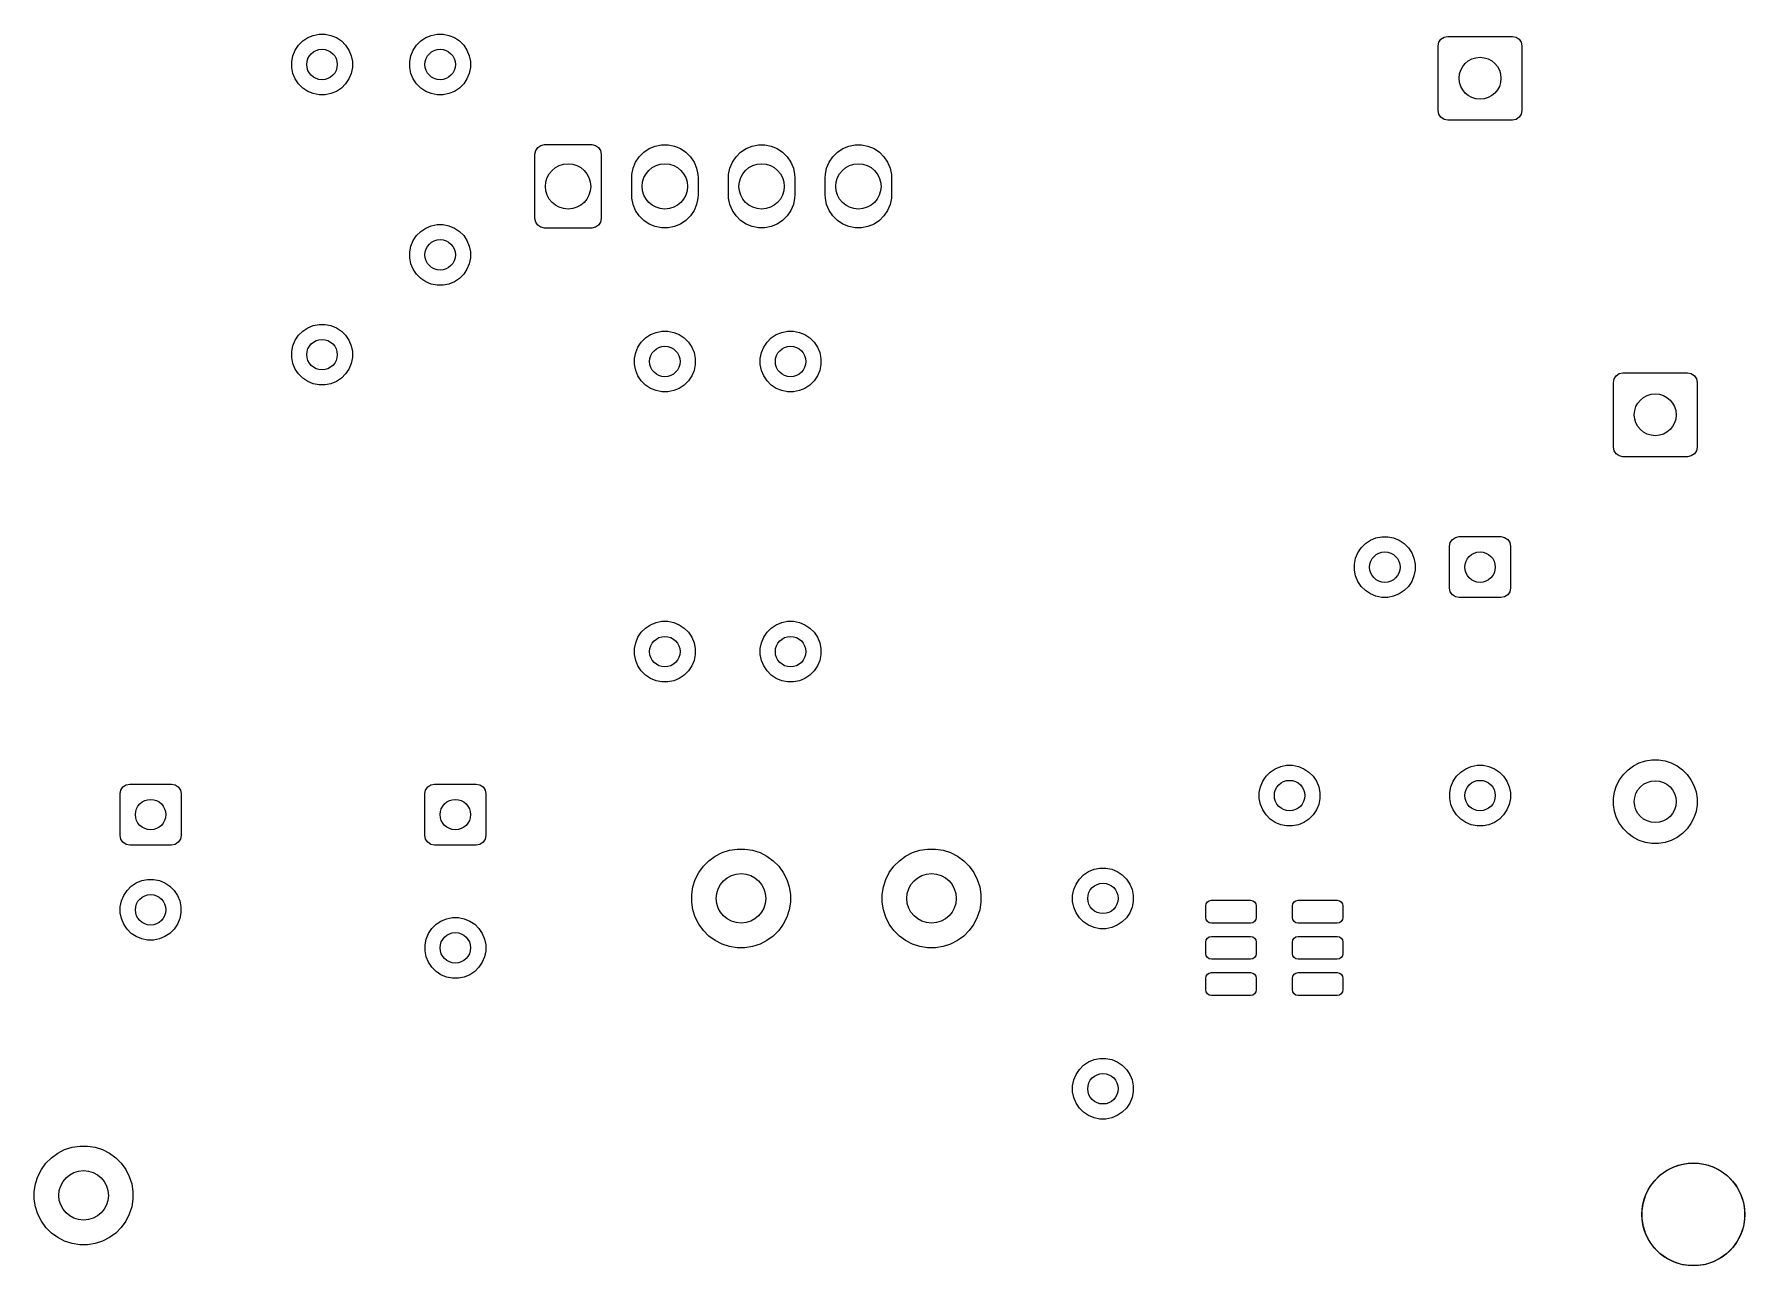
# Model space of a CAD drawing. Header units: millimetres. Extents: x 102 to 188.7, y -170.4 to -101.8.
# Drawn here: x 143.44 to 188.35, y -170.35 to -138 of the extents above; entities that cross this region are included whole.
import ezdxf

# ---------------------------------------------------------------- set-up
doc = ezdxf.new("R2010")
doc.units = ezdxf.units.MM
doc.layers.add('F.Mask', color=253, linetype='CONTINUOUS', true_color=0xa89984)

msp = doc.modelspace()

# ---------------------------------------------------------------- linework, layer by layer
at = {"layer": 'F.Mask', "linetype": 'CONTINUOUS'}
for p, q in [((150.294463, -138.422883), (150.381592, -138.292485)), ((150.381592, -138.292485), (150.492485, -138.181592)), ((150.492485, -138.181592), (150.622883, -138.094463)), ((150.622883, -138.094463), (150.767772, -138.034448)), ((150.767772, -138.034448), (150.921586, -138.003852)), ((150.921586, -138.003852), (151.078414, -138.003852)), ((151.078414, -138.003852), (151.232228, -138.034448)), ((151.232228, -138.034448), (151.377117, -138.094463)), ((151.377117, -138.094463), (151.507515, -138.181592)), ((151.507515, -138.181592), (151.618408, -138.292485)), ((151.618408, -138.292485), (151.705537, -138.422883)), ((153.394463, -138.422883), (153.481592, -138.292485)), ((153.481592, -138.292485), (153.592485, -138.181592)), ((153.592485, -138.181592), (153.722883, -138.094463)), ((153.722883, -138.094463), (153.867772, -138.034448)), ((153.867772, -138.034448), (154.021586, -138.003852)), ((154.021586, -138.003852), (154.178414, -138.003852)), ((154.178414, -138.003852), (154.332228, -138.034448)), ((154.332228, -138.034448), (154.477117, -138.094463)), ((154.477117, -138.094463), (154.607515, -138.181592)), ((154.607515, -138.181592), (154.718408, -138.292485)), ((154.718408, -138.292485), (154.805537, -138.422883)), ((180.3, -138.309999), (180.31903, -138.214329)), ((180.300001, -140.01), (180.3, -138.309999)), ((180.31903, -138.214329), (180.373223, -138.133223)), ((180.373223, -138.133223), (180.454329, -138.07903)), ((180.454329, -138.07903), (180.55, -138.060001)), ((180.55, -138.060001), (182.250001, -138.06)), ((182.250001, -138.06), (182.345671, -138.07903)), ((182.345671, -138.07903), (182.426777, -138.133223)), ((182.426777, -138.133223), (182.48097, -138.214329)), ((182.48097, -138.214329), (182.499999, -138.31)), ((182.499999, -138.31), (182.5, -140.010001)), ((150.203852, -138.721586), (150.234448, -138.567772)), ((150.203852, -138.878414), (150.203852, -138.721586)), ((150.234448, -138.567772), (150.294463, -138.422883)), ((151.705537, -138.422883), (151.765552, -138.567772)), ((151.765552, -138.567772), (151.796148, -138.721586)), ((151.796148, -138.721586), (151.796148, -138.878414)), ((153.303852, -138.721586), (153.334448, -138.567772)), ((153.303852, -138.878414), (153.303852, -138.721586)), ((153.334448, -138.567772), (153.394463, -138.422883)), ((154.805537, -138.422883), (154.865552, -138.567772)), ((154.865552, -138.567772), (154.896148, -138.721586)), ((154.896148, -138.721586), (154.896148, -138.878414)), ((150.234448, -139.032228), (150.203852, -138.878414)), ((150.294463, -139.177117), (150.234448, -139.032228)), ((150.381592, -139.307515), (150.294463, -139.177117)), ((151.705537, -139.177117), (151.618408, -139.307515)), ((151.765552, -139.032228), (151.705537, -139.177117)), ((151.796148, -138.878414), (151.765552, -139.032228)), ((153.334448, -139.032228), (153.303852, -138.878414)), ((153.394463, -139.177117), (153.334448, -139.032228)), ((153.481592, -139.307515), (153.394463, -139.177117)), ((154.805537, -139.177117), (154.718408, -139.307515)), ((154.865552, -139.032228), (154.805537, -139.177117)), ((154.896148, -138.878414), (154.865552, -139.032228)), ((150.492485, -139.418408), (150.381592, -139.307515)), ((150.622883, -139.505537), (150.492485, -139.418408)), ((150.767772, -139.565552), (150.622883, -139.505537)), ((150.921586, -139.596148), (150.767772, -139.565552)), ((151.078414, -139.596148), (150.921586, -139.596148)), ((151.232228, -139.565552), (151.078414, -139.596148)), ((151.377117, -139.505537), (151.232228, -139.565552)), ((151.507515, -139.418408), (151.377117, -139.505537)), ((151.618408, -139.307515), (151.507515, -139.418408)), ((153.592485, -139.418408), (153.481592, -139.307515)), ((153.722883, -139.505537), (153.592485, -139.418408)), ((153.867772, -139.565552), (153.722883, -139.505537)), ((154.021586, -139.596148), (153.867772, -139.565552)), ((154.178414, -139.596148), (154.021586, -139.596148)), ((154.332228, -139.565552), (154.178414, -139.596148)), ((154.477117, -139.505537), (154.332228, -139.565552)), ((154.607515, -139.418408), (154.477117, -139.505537)), ((154.718408, -139.307515), (154.607515, -139.418408)), ((180.31903, -140.105671), (180.300001, -140.01)), ((180.373223, -140.186777), (180.31903, -140.105671)), ((182.48097, -140.105671), (182.426777, -140.186777)), ((182.5, -140.010001), (182.48097, -140.105671)), ((180.454329, -140.24097), (180.373223, -140.186777)), ((180.549999, -140.26), (180.454329, -140.24097)), ((182.25, -140.259999), (180.549999, -140.26)), ((182.345671, -140.24097), (182.25, -140.259999)), ((182.426777, -140.186777), (182.345671, -140.24097)), ((156.60903, -141.059329), (156.663223, -140.978223)), ((156.663223, -140.978223), (156.744329, -140.92403)), ((156.744329, -140.92403), (156.84, -140.905)), ((156.84, -140.905), (158.08, -140.905)), ((158.08, -140.905), (158.175671, -140.92403)), ((158.175671, -140.92403), (158.256777, -140.978223)), ((158.256777, -140.978223), (158.31097, -141.059329)), ((159.589885, -141.007729), (159.747452, -140.942462)), ((159.747452, -140.942462), (159.914725, -140.909189)), ((159.914725, -140.909189), (160.085275, -140.909189)), ((160.085275, -140.909189), (160.252548, -140.942462)), ((160.252548, -140.942462), (160.410115, -141.007729)), ((162.129885, -141.007729), (162.287452, -140.942462)), ((162.287452, -140.942462), (162.454725, -140.909189)), ((162.454725, -140.909189), (162.625275, -140.909189)), ((162.625275, -140.909189), (162.792548, -140.942462)), ((162.792548, -140.942462), (162.950115, -141.007729)), ((164.669885, -141.007729), (164.827452, -140.942462)), ((164.827452, -140.942462), (164.994725, -140.909189)), ((164.994725, -140.909189), (165.165275, -140.909189)), ((165.165275, -140.909189), (165.332548, -140.942462)), ((165.332548, -140.942462), (165.490115, -141.007729)), ((156.59, -141.155), (156.60903, -141.059329)), ((156.59, -142.845), (156.59, -141.155)), ((158.31097, -141.059329), (158.33, -141.155)), ((158.33, -141.155), (158.33, -142.845)), ((159.167462, -141.522452), (159.232729, -141.364885)), ((159.232729, -141.364885), (159.327481, -141.223078)), ((159.327481, -141.223078), (159.448078, -141.102481)), ((159.448078, -141.102481), (159.589885, -141.007729)), ((160.410115, -141.007729), (160.551922, -141.102481)), ((160.551922, -141.102481), (160.672519, -141.223078)), ((160.672519, -141.223078), (160.767271, -141.364885)), ((160.767271, -141.364885), (160.832538, -141.522452)), ((161.707462, -141.522452), (161.772729, -141.364885)), ((161.772729, -141.364885), (161.867481, -141.223078)), ((161.867481, -141.223078), (161.988078, -141.102481)), ((161.988078, -141.102481), (162.129885, -141.007729)), ((162.950115, -141.007729), (163.091922, -141.102481)), ((163.091922, -141.102481), (163.212519, -141.223078)), ((163.212519, -141.223078), (163.307271, -141.364885)), ((163.307271, -141.364885), (163.372538, -141.522452)), ((164.247462, -141.522452), (164.312729, -141.364885)), ((164.312729, -141.364885), (164.407481, -141.223078)), ((164.407481, -141.223078), (164.528078, -141.102481)), ((164.528078, -141.102481), (164.669885, -141.007729)), ((165.490115, -141.007729), (165.631922, -141.102481)), ((165.631922, -141.102481), (165.752519, -141.223078)), ((165.752519, -141.223078), (165.847271, -141.364885)), ((165.847271, -141.364885), (165.912538, -141.522452)), ((159.13, -141.775), (159.134189, -141.689725)), ((159.13, -142.225), (159.13, -141.775)), ((159.134189, -141.689725), (159.167462, -141.522452)), ((160.832538, -141.522452), (160.865811, -141.689725)), ((160.865811, -141.689725), (160.87, -141.775)), ((160.87, -141.775), (160.87, -142.225)), ((161.67, -141.775), (161.674189, -141.689725)), ((161.67, -142.225), (161.67, -141.775)), ((161.674189, -141.689725), (161.707462, -141.522452)), ((163.372538, -141.522452), (163.405811, -141.689725)), ((163.405811, -141.689725), (163.41, -141.775)), ((163.41, -141.775), (163.41, -142.225)), ((164.21, -141.775), (164.214189, -141.689725)), ((164.21, -142.225), (164.21, -141.775)), ((164.214189, -141.689725), (164.247462, -141.522452)), ((165.912538, -141.522452), (165.945811, -141.689725)), ((165.945811, -141.689725), (165.95, -141.775)), ((165.95, -141.775), (165.95, -142.225)), ((159.134189, -142.310275), (159.13, -142.225)), ((159.167462, -142.477548), (159.134189, -142.310275)), ((160.865811, -142.310275), (160.832538, -142.477548)), ((160.87, -142.225), (160.865811, -142.310275)), ((161.674189, -142.310275), (161.67, -142.225)), ((161.707462, -142.477548), (161.674189, -142.310275)), ((163.405811, -142.310275), (163.372538, -142.477548)), ((163.41, -142.225), (163.405811, -142.310275)), ((164.214189, -142.310275), (164.21, -142.225)), ((164.247462, -142.477548), (164.214189, -142.310275)), ((165.945811, -142.310275), (165.912538, -142.477548)), ((165.95, -142.225), (165.945811, -142.310275)), ((159.232729, -142.635115), (159.167462, -142.477548)), ((159.327481, -142.776922), (159.232729, -142.635115)), ((159.448078, -142.897519), (159.327481, -142.776922)), ((160.672519, -142.776922), (160.551922, -142.897519)), ((160.767271, -142.635115), (160.672519, -142.776922)), ((160.832538, -142.477548), (160.767271, -142.635115)), ((161.772729, -142.635115), (161.707462, -142.477548)), ((161.867481, -142.776922), (161.772729, -142.635115)), ((161.988078, -142.897519), (161.867481, -142.776922)), ((163.212519, -142.776922), (163.091922, -142.897519)), ((163.307271, -142.635115), (163.212519, -142.776922)), ((163.372538, -142.477548), (163.307271, -142.635115)), ((164.312729, -142.635115), (164.247462, -142.477548)), ((164.407481, -142.776922), (164.312729, -142.635115)), ((164.528078, -142.897519), (164.407481, -142.776922)), ((165.752519, -142.776922), (165.631922, -142.897519)), ((165.847271, -142.635115), (165.752519, -142.776922)), ((165.912538, -142.477548), (165.847271, -142.635115)), ((153.481592, -143.292485), (153.592485, -143.181592)), ((153.592485, -143.181592), (153.722883, -143.094463)), ((153.722883, -143.094463), (153.867772, -143.034448)), ((153.867772, -143.034448), (154.021586, -143.003852)), ((154.021586, -143.003852), (154.178414, -143.003852)), ((154.178414, -143.003852), (154.332228, -143.034448)), ((154.332228, -143.034448), (154.477117, -143.094463)), ((154.477117, -143.094463), (154.607515, -143.181592)), ((154.607515, -143.181592), (154.718408, -143.292485)), ((156.60903, -142.940671), (156.59, -142.845)), ((156.663223, -143.021777), (156.60903, -142.940671)), ((156.744329, -143.07597), (156.663223, -143.021777)), ((156.84, -143.095), (156.744329, -143.07597)), ((158.08, -143.095), (156.84, -143.095)), ((158.175671, -143.07597), (158.08, -143.095)), ((158.256777, -143.021777), (158.175671, -143.07597)), ((158.31097, -142.940671), (158.256777, -143.021777)), ((158.33, -142.845), (158.31097, -142.940671)), ((159.589885, -142.992271), (159.448078, -142.897519)), ((159.747452, -143.057538), (159.589885, -142.992271)), ((159.914725, -143.090811), (159.747452, -143.057538)), ((160.085275, -143.090811), (159.914725, -143.090811)), ((160.252548, -143.057538), (160.085275, -143.090811)), ((160.410115, -142.992271), (160.252548, -143.057538)), ((160.551922, -142.897519), (160.410115, -142.992271)), ((162.129885, -142.992271), (161.988078, -142.897519)), ((162.287452, -143.057538), (162.129885, -142.992271)), ((162.454725, -143.090811), (162.287452, -143.057538)), ((162.625275, -143.090811), (162.454725, -143.090811)), ((162.792548, -143.057538), (162.625275, -143.090811)), ((162.950115, -142.992271), (162.792548, -143.057538)), ((163.091922, -142.897519), (162.950115, -142.992271)), ((164.669885, -142.992271), (164.528078, -142.897519)), ((164.827452, -143.057538), (164.669885, -142.992271)), ((164.994725, -143.090811), (164.827452, -143.057538)), ((165.165275, -143.090811), (164.994725, -143.090811)), ((165.332548, -143.057538), (165.165275, -143.090811)), ((165.490115, -142.992271), (165.332548, -143.057538)), ((165.631922, -142.897519), (165.490115, -142.992271)), ((153.303852, -143.721586), (153.334448, -143.567772)), ((153.334448, -143.567772), (153.394463, -143.422883)), ((153.394463, -143.422883), (153.481592, -143.292485)), ((154.718408, -143.292485), (154.805537, -143.422883)), ((154.805537, -143.422883), (154.865552, -143.567772)), ((154.865552, -143.567772), (154.896148, -143.721586)), ((153.303852, -143.878414), (153.303852, -143.721586)), ((153.334448, -144.032228), (153.303852, -143.878414)), ((153.394463, -144.177117), (153.334448, -144.032228)), ((154.865552, -144.032228), (154.805537, -144.177117)), ((154.896148, -143.878414), (154.865552, -144.032228)), ((154.896148, -143.721586), (154.896148, -143.878414)), ((153.481592, -144.307515), (153.394463, -144.177117)), ((153.592485, -144.418408), (153.481592, -144.307515)), ((153.722883, -144.505537), (153.592485, -144.418408)), ((153.867772, -144.565552), (153.722883, -144.505537)), ((154.021586, -144.596148), (153.867772, -144.565552)), ((154.178414, -144.596148), (154.021586, -144.596148)), ((154.332228, -144.565552), (154.178414, -144.596148)), ((154.477117, -144.505537), (154.332228, -144.565552)), ((154.607515, -144.418408), (154.477117, -144.505537)), ((154.718408, -144.307515), (154.607515, -144.418408)), ((154.805537, -144.177117), (154.718408, -144.307515)), ((150.294463, -146.042883), (150.381592, -145.912485)), ((150.381592, -145.912485), (150.492485, -145.801592)), ((150.492485, -145.801592), (150.622883, -145.714463)), ((150.622883, -145.714463), (150.767772, -145.654448)), ((150.767772, -145.654448), (150.921586, -145.623852)), ((150.921586, -145.623852), (151.078414, -145.623852)), ((151.078414, -145.623852), (151.232228, -145.654448)), ((151.232228, -145.654448), (151.377117, -145.714463)), ((151.377117, -145.714463), (151.507515, -145.801592)), ((151.507515, -145.801592), (151.618408, -145.912485)), ((151.618408, -145.912485), (151.705537, -146.042883)), ((159.492485, -145.981592), (159.622883, -145.894463)), ((159.622883, -145.894463), (159.767772, -145.834448)), ((159.767772, -145.834448), (159.921586, -145.803852)), ((159.921586, -145.803852), (160.078414, -145.803852)), ((160.078414, -145.803852), (160.232228, -145.834448)), ((160.232228, -145.834448), (160.377117, -145.894463)), ((160.377117, -145.894463), (160.507515, -145.981592)), ((162.792485, -145.981592), (162.922883, -145.894463)), ((162.922883, -145.894463), (163.067772, -145.834448)), ((163.067772, -145.834448), (163.221586, -145.803852)), ((163.221586, -145.803852), (163.378414, -145.803852)), ((163.378414, -145.803852), (163.532228, -145.834448)), ((163.532228, -145.834448), (163.677117, -145.894463)), ((163.677117, -145.894463), (163.807515, -145.981592)), ((150.203852, -146.341586), (150.234448, -146.187772)), ((150.203852, -146.498414), (150.203852, -146.341586)), ((150.234448, -146.187772), (150.294463, -146.042883)), ((151.705537, -146.042883), (151.765552, -146.187772)), ((151.765552, -146.187772), (151.796148, -146.341586)), ((151.796148, -146.341586), (151.796148, -146.498414)), ((159.203852, -146.521586), (159.234448, -146.367772)), ((159.234448, -146.367772), (159.294463, -146.222883)), ((159.294463, -146.222883), (159.381592, -146.092485)), ((159.381592, -146.092485), (159.492485, -145.981592)), ((160.507515, -145.981592), (160.618408, -146.092485)), ((160.618408, -146.092485), (160.705537, -146.222883)), ((160.705537, -146.222883), (160.765552, -146.367772)), ((160.765552, -146.367772), (160.796148, -146.521586)), ((162.503852, -146.521586), (162.534448, -146.367772)), ((162.534448, -146.367772), (162.594463, -146.222883)), ((162.594463, -146.222883), (162.681592, -146.092485)), ((162.681592, -146.092485), (162.792485, -145.981592)), ((163.807515, -145.981592), (163.918408, -146.092485)), ((163.918408, -146.092485), (164.005537, -146.222883)), ((164.005537, -146.222883), (164.065552, -146.367772)), ((164.065552, -146.367772), (164.096148, -146.521586)), ((150.234448, -146.652228), (150.203852, -146.498414)), ((150.294463, -146.797117), (150.234448, -146.652228)), ((150.381592, -146.927515), (150.294463, -146.797117)), ((151.705537, -146.797117), (151.618408, -146.927515)), ((151.765552, -146.652228), (151.705537, -146.797117)), ((151.796148, -146.498414), (151.765552, -146.652228)), ((159.203852, -146.678414), (159.203852, -146.521586)), ((159.234448, -146.832228), (159.203852, -146.678414)), ((159.294463, -146.977117), (159.234448, -146.832228)), ((160.765552, -146.832228), (160.705537, -146.977117)), ((160.796148, -146.678414), (160.765552, -146.832228)), ((160.796148, -146.521586), (160.796148, -146.678414)), ((162.503852, -146.678414), (162.503852, -146.521586)), ((162.534448, -146.832228), (162.503852, -146.678414)), ((162.594463, -146.977117), (162.534448, -146.832228)), ((164.065552, -146.832228), (164.005537, -146.977117)), ((164.096148, -146.678414), (164.065552, -146.832228)), ((164.096148, -146.521586), (164.096148, -146.678414)), ((150.492485, -147.038408), (150.381592, -146.927515)), ((150.622883, -147.125537), (150.492485, -147.038408)), ((150.767772, -147.185552), (150.622883, -147.125537)), ((150.921586, -147.216148), (150.767772, -147.185552)), ((151.078414, -147.216148), (150.921586, -147.216148)), ((151.232228, -147.185552), (151.078414, -147.216148)), ((151.377117, -147.125537), (151.232228, -147.185552)), ((151.507515, -147.038408), (151.377117, -147.125537)), ((151.618408, -146.927515), (151.507515, -147.038408)), ((159.381592, -147.107515), (159.294463, -146.977117)), ((159.492485, -147.218408), (159.381592, -147.107515)), ((159.622883, -147.305537), (159.492485, -147.218408)), ((160.507515, -147.218408), (160.377117, -147.305537)), ((160.618408, -147.107515), (160.507515, -147.218408)), ((160.705537, -146.977117), (160.618408, -147.107515)), ((162.681592, -147.107515), (162.594463, -146.977117)), ((162.792485, -147.218408), (162.681592, -147.107515)), ((162.922883, -147.305537), (162.792485, -147.218408)), ((163.807515, -147.218408), (163.677117, -147.305537)), ((163.918408, -147.107515), (163.807515, -147.218408)), ((164.005537, -146.977117), (163.918408, -147.107515)), ((184.9, -147.149999), (184.91903, -147.054329)), ((184.900001, -148.85), (184.9, -147.149999)), ((184.91903, -147.054329), (184.973223, -146.973223)), ((184.973223, -146.973223), (185.054329, -146.91903)), ((185.054329, -146.91903), (185.15, -146.900001)), ((185.15, -146.900001), (186.850001, -146.9)), ((186.850001, -146.9), (186.945671, -146.91903)), ((186.945671, -146.91903), (187.026777, -146.973223)), ((187.026777, -146.973223), (187.08097, -147.054329)), ((187.08097, -147.054329), (187.099999, -147.15)), ((187.099999, -147.15), (187.1, -148.850001)), ((159.767772, -147.365552), (159.622883, -147.305537)), ((159.921586, -147.396148), (159.767772, -147.365552)), ((160.078414, -147.396148), (159.921586, -147.396148)), ((160.232228, -147.365552), (160.078414, -147.396148)), ((160.377117, -147.305537), (160.232228, -147.365552)), ((163.067772, -147.365552), (162.922883, -147.305537)), ((163.221586, -147.396148), (163.067772, -147.365552)), ((163.378414, -147.396148), (163.221586, -147.396148)), ((163.532228, -147.365552), (163.378414, -147.396148)), ((163.677117, -147.305537), (163.532228, -147.365552)), ((184.91903, -148.945671), (184.900001, -148.85)), ((184.973223, -149.026777), (184.91903, -148.945671)), ((185.054329, -149.08097), (184.973223, -149.026777)), ((185.149999, -149.1), (185.054329, -149.08097)), ((186.945671, -149.08097), (186.85, -149.099999)), ((187.026777, -149.026777), (186.945671, -149.08097)), ((187.08097, -148.945671), (187.026777, -149.026777)), ((187.1, -148.850001), (187.08097, -148.945671)), ((186.85, -149.099999), (185.149999, -149.1)), ((178.392485, -151.381592), (178.522883, -151.294463)), ((178.522883, -151.294463), (178.667772, -151.234448)), ((178.667772, -151.234448), (178.821586, -151.203852)), ((178.821586, -151.203852), (178.978414, -151.203852)), ((178.978414, -151.203852), (179.132228, -151.234448)), ((179.132228, -151.234448), (179.277117, -151.294463)), ((179.277117, -151.294463), (179.407515, -151.381592)), ((180.61903, -151.354329), (180.673223, -151.273223)), ((180.673223, -151.273223), (180.754329, -151.21903)), ((180.754329, -151.21903), (180.85, -151.2)), ((180.85, -151.2), (181.95, -151.2)), ((181.95, -151.2), (182.045671, -151.21903)), ((182.045671, -151.21903), (182.126777, -151.273223)), ((182.126777, -151.273223), (182.18097, -151.354329)), ((178.103852, -151.921586), (178.134448, -151.767772)), ((178.134448, -151.767772), (178.194463, -151.622883)), ((178.194463, -151.622883), (178.281592, -151.492485)), ((178.281592, -151.492485), (178.392485, -151.381592)), ((179.407515, -151.381592), (179.518408, -151.492485)), ((179.518408, -151.492485), (179.605537, -151.622883)), ((179.605537, -151.622883), (179.665552, -151.767772)), ((179.665552, -151.767772), (179.696148, -151.921586)), ((180.6, -151.45), (180.61903, -151.354329)), ((180.6, -152.55), (180.6, -151.45)), ((182.18097, -151.354329), (182.2, -151.45)), ((182.2, -151.45), (182.2, -152.55)), ((178.103852, -152.078414), (178.103852, -151.921586)), ((178.134448, -152.232228), (178.103852, -152.078414)), ((179.696148, -152.078414), (179.665552, -152.232228)), ((179.696148, -151.921586), (179.696148, -152.078414)), ((178.194463, -152.377117), (178.134448, -152.232228)), ((178.281592, -152.507515), (178.194463, -152.377117)), ((178.392485, -152.618408), (178.281592, -152.507515)), ((178.522883, -152.705537), (178.392485, -152.618408)), ((179.407515, -152.618408), (179.277117, -152.705537)), ((179.518408, -152.507515), (179.407515, -152.618408)), ((179.605537, -152.377117), (179.518408, -152.507515)), ((179.665552, -152.232228), (179.605537, -152.377117)), ((180.61903, -152.645671), (180.6, -152.55)), ((180.673223, -152.726777), (180.61903, -152.645671)), ((182.18097, -152.645671), (182.126777, -152.726777)), ((182.2, -152.55), (182.18097, -152.645671)), ((178.667772, -152.765552), (178.522883, -152.705537)), ((178.821586, -152.796148), (178.667772, -152.765552)), ((178.978414, -152.796148), (178.821586, -152.796148)), ((179.132228, -152.765552), (178.978414, -152.796148)), ((179.277117, -152.705537), (179.132228, -152.765552)), ((180.754329, -152.78097), (180.673223, -152.726777)), ((180.85, -152.8), (180.754329, -152.78097)), ((181.95, -152.8), (180.85, -152.8)), ((182.045671, -152.78097), (181.95, -152.8)), ((182.126777, -152.726777), (182.045671, -152.78097)), ((159.492485, -153.601592), (159.622883, -153.514463)), ((159.622883, -153.514463), (159.767772, -153.454448)), ((159.767772, -153.454448), (159.921586, -153.423852)), ((159.921586, -153.423852), (160.078414, -153.423852)), ((160.078414, -153.423852), (160.232228, -153.454448)), ((160.232228, -153.454448), (160.377117, -153.514463)), ((160.377117, -153.514463), (160.507515, -153.601592)), ((162.792485, -153.601592), (162.922883, -153.514463)), ((162.922883, -153.514463), (163.067772, -153.454448)), ((163.067772, -153.454448), (163.221586, -153.423852)), ((163.221586, -153.423852), (163.378414, -153.423852)), ((163.378414, -153.423852), (163.532228, -153.454448)), ((163.532228, -153.454448), (163.677117, -153.514463)), ((163.677117, -153.514463), (163.807515, -153.601592)), ((159.203852, -154.141586), (159.234448, -153.987772)), ((159.234448, -153.987772), (159.294463, -153.842883)), ((159.294463, -153.842883), (159.381592, -153.712485)), ((159.381592, -153.712485), (159.492485, -153.601592)), ((160.507515, -153.601592), (160.618408, -153.712485)), ((160.618408, -153.712485), (160.705537, -153.842883)), ((160.705537, -153.842883), (160.765552, -153.987772)), ((160.765552, -153.987772), (160.796148, -154.141586)), ((162.503852, -154.141586), (162.534448, -153.987772)), ((162.534448, -153.987772), (162.594463, -153.842883)), ((162.594463, -153.842883), (162.681592, -153.712485)), ((162.681592, -153.712485), (162.792485, -153.601592)), ((163.807515, -153.601592), (163.918408, -153.712485)), ((163.918408, -153.712485), (164.005537, -153.842883)), ((164.005537, -153.842883), (164.065552, -153.987772)), ((164.065552, -153.987772), (164.096148, -154.141586)), ((159.203852, -154.298414), (159.203852, -154.141586)), ((159.234448, -154.452228), (159.203852, -154.298414)), ((159.294463, -154.597117), (159.234448, -154.452228)), ((160.765552, -154.452228), (160.705537, -154.597117)), ((160.796148, -154.298414), (160.765552, -154.452228)), ((160.796148, -154.141586), (160.796148, -154.298414)), ((162.503852, -154.298414), (162.503852, -154.141586)), ((162.534448, -154.452228), (162.503852, -154.298414)), ((162.594463, -154.597117), (162.534448, -154.452228)), ((164.065552, -154.452228), (164.005537, -154.597117)), ((164.096148, -154.298414), (164.065552, -154.452228)), ((164.096148, -154.141586), (164.096148, -154.298414)), ((159.381592, -154.727515), (159.294463, -154.597117)), ((159.492485, -154.838408), (159.381592, -154.727515)), ((159.622883, -154.925537), (159.492485, -154.838408)), ((159.767772, -154.985552), (159.622883, -154.925537)), ((160.377117, -154.925537), (160.232228, -154.985552)), ((160.507515, -154.838408), (160.377117, -154.925537)), ((160.618408, -154.727515), (160.507515, -154.838408)), ((160.705537, -154.597117), (160.618408, -154.727515)), ((162.681592, -154.727515), (162.594463, -154.597117)), ((162.792485, -154.838408), (162.681592, -154.727515)), ((162.922883, -154.925537), (162.792485, -154.838408)), ((163.067772, -154.985552), (162.922883, -154.925537)), ((163.677117, -154.925537), (163.532228, -154.985552)), ((163.807515, -154.838408), (163.677117, -154.925537)), ((163.918408, -154.727515), (163.807515, -154.838408)), ((164.005537, -154.597117), (163.918408, -154.727515)), ((159.921586, -155.016148), (159.767772, -154.985552)), ((160.078414, -155.016148), (159.921586, -155.016148)), ((160.232228, -154.985552), (160.078414, -155.016148)), ((163.221586, -155.016148), (163.067772, -154.985552)), ((163.378414, -155.016148), (163.221586, -155.016148)), ((163.532228, -154.985552), (163.378414, -155.016148)), ((185.425252, -157.222096), (185.579048, -157.143733)), ((185.579048, -157.143733), (185.74321, -157.090393)), ((185.74321, -157.090393), (185.913695, -157.063391)), ((185.913695, -157.063391), (186.086305, -157.063391)), ((186.086305, -157.063391), (186.25679, -157.090393)), ((186.25679, -157.090393), (186.420952, -157.143733)), ((186.420952, -157.143733), (186.574748, -157.222096)), ((175.694463, -157.622883), (175.781592, -157.492485)), ((175.781592, -157.492485), (175.892485, -157.381592)), ((175.892485, -157.381592), (176.022883, -157.294463)), ((176.022883, -157.294463), (176.167772, -157.234448)), ((176.167772, -157.234448), (176.321586, -157.203852)), ((176.321586, -157.203852), (176.478414, -157.203852)), ((176.478414, -157.203852), (176.632228, -157.234448)), ((176.632228, -157.234448), (176.777117, -157.294463)), ((176.777117, -157.294463), (176.907515, -157.381592)), ((176.907515, -157.381592), (177.018408, -157.492485)), ((177.018408, -157.492485), (177.105537, -157.622883)), ((180.694463, -157.622883), (180.781592, -157.492485)), ((180.781592, -157.492485), (180.892485, -157.381592)), ((180.892485, -157.381592), (181.022883, -157.294463)), ((181.022883, -157.294463), (181.167772, -157.234448)), ((181.167772, -157.234448), (181.321586, -157.203852)), ((181.321586, -157.203852), (181.478414, -157.203852)), ((181.478414, -157.203852), (181.632228, -157.234448)), ((181.632228, -157.234448), (181.777117, -157.294463)), ((181.777117, -157.294463), (181.907515, -157.381592)), ((181.907515, -157.381592), (182.018408, -157.492485)), ((182.018408, -157.492485), (182.105537, -157.622883)), ((184.983733, -157.739048), (185.062096, -157.585252)), ((185.062096, -157.585252), (185.163553, -157.445607)), ((185.163553, -157.445607), (185.285607, -157.323553)), ((185.285607, -157.323553), (185.425252, -157.222096)), ((186.574748, -157.222096), (186.714393, -157.323553)), ((186.714393, -157.323553), (186.836447, -157.445607)), ((186.836447, -157.445607), (186.937904, -157.585252)), ((186.937904, -157.585252), (187.016267, -157.739048)), ((145.7, -157.95), (145.71903, -157.854329)), ((145.7, -159.05), (145.7, -157.95)), ((145.71903, -157.854329), (145.773223, -157.773223)), ((145.773223, -157.773223), (145.854329, -157.71903)), ((145.854329, -157.71903), (145.95, -157.7)), ((145.95, -157.7), (147.05, -157.7)), ((147.05, -157.7), (147.145671, -157.71903)), ((147.145671, -157.71903), (147.226777, -157.773223)), ((147.226777, -157.773223), (147.28097, -157.854329)), ((147.28097, -157.854329), (147.3, -157.95)), ((147.3, -157.95), (147.3, -159.05)), ((153.7, -157.95), (153.71903, -157.854329)), ((153.7, -159.05), (153.7, -157.95)), ((153.71903, -157.854329), (153.773223, -157.773223)), ((153.773223, -157.773223), (153.854329, -157.71903)), ((153.854329, -157.71903), (153.95, -157.7)), ((153.95, -157.7), (155.05, -157.7)), ((155.05, -157.7), (155.145671, -157.71903)), ((155.145671, -157.71903), (155.226777, -157.773223)), ((155.226777, -157.773223), (155.28097, -157.854329)), ((155.28097, -157.854329), (155.3, -157.95)), ((155.3, -157.95), (155.3, -159.05)), ((175.603852, -157.921586), (175.634448, -157.767772)), ((175.603852, -158.078414), (175.603852, -157.921586)), ((175.634448, -157.767772), (175.694463, -157.622883)), ((177.105537, -157.622883), (177.165552, -157.767772)), ((177.165552, -157.767772), (177.196148, -157.921586)), ((177.196148, -157.921586), (177.196148, -158.078414)), ((180.603852, -157.921586), (180.634448, -157.767772)), ((180.603852, -158.078414), (180.603852, -157.921586)), ((180.634448, -157.767772), (180.694463, -157.622883)), ((182.105537, -157.622883), (182.165552, -157.767772)), ((182.165552, -157.767772), (182.196148, -157.921586)), ((182.196148, -157.921586), (182.196148, -158.078414)), ((184.903391, -158.073695), (184.930393, -157.90321)), ((184.930393, -157.90321), (184.983733, -157.739048)), ((187.016267, -157.739048), (187.069607, -157.90321)), ((187.069607, -157.90321), (187.096609, -158.073695)), ((175.634448, -158.232228), (175.603852, -158.078414)), ((175.694463, -158.377117), (175.634448, -158.232228)), ((175.781592, -158.507515), (175.694463, -158.377117)), ((175.892485, -158.618408), (175.781592, -158.507515)), ((177.018408, -158.507515), (176.907515, -158.618408)), ((177.105537, -158.377117), (177.018408, -158.507515)), ((177.165552, -158.232228), (177.105537, -158.377117)), ((177.196148, -158.078414), (177.165552, -158.232228)), ((180.634448, -158.232228), (180.603852, -158.078414)), ((180.694463, -158.377117), (180.634448, -158.232228)), ((180.781592, -158.507515), (180.694463, -158.377117)), ((180.892485, -158.618408), (180.781592, -158.507515)), ((182.018408, -158.507515), (181.907515, -158.618408)), ((182.105537, -158.377117), (182.018408, -158.507515)), ((182.165552, -158.232228), (182.105537, -158.377117)), ((182.196148, -158.078414), (182.165552, -158.232228)), ((184.903391, -158.246305), (184.903391, -158.073695)), ((184.930393, -158.41679), (184.903391, -158.246305)), ((184.983733, -158.580952), (184.930393, -158.41679)), ((187.069607, -158.41679), (187.016267, -158.580952)), ((187.096609, -158.246305), (187.069607, -158.41679)), ((187.096609, -158.073695), (187.096609, -158.246305)), ((176.022883, -158.705537), (175.892485, -158.618408)), ((176.167772, -158.765552), (176.022883, -158.705537)), ((176.321586, -158.796148), (176.167772, -158.765552)), ((176.478414, -158.796148), (176.321586, -158.796148)), ((176.632228, -158.765552), (176.478414, -158.796148)), ((176.777117, -158.705537), (176.632228, -158.765552)), ((176.907515, -158.618408), (176.777117, -158.705537)), ((181.022883, -158.705537), (180.892485, -158.618408)), ((181.167772, -158.765552), (181.022883, -158.705537)), ((181.321586, -158.796148), (181.167772, -158.765552)), ((181.478414, -158.796148), (181.321586, -158.796148)), ((181.632228, -158.765552), (181.478414, -158.796148)), ((181.777117, -158.705537), (181.632228, -158.765552)), ((181.907515, -158.618408), (181.777117, -158.705537)), ((185.062096, -158.734748), (184.983733, -158.580952)), ((185.163553, -158.874393), (185.062096, -158.734748)), ((185.285607, -158.996447), (185.163553, -158.874393)), ((186.836447, -158.874393), (186.714393, -158.996447)), ((186.937904, -158.734748), (186.836447, -158.874393)), ((187.016267, -158.580952), (186.937904, -158.734748)), ((145.71903, -159.145671), (145.7, -159.05)), ((145.773223, -159.226777), (145.71903, -159.145671)), ((145.854329, -159.28097), (145.773223, -159.226777)), ((145.95, -159.3), (145.854329, -159.28097)), ((147.05, -159.3), (145.95, -159.3)), ((147.145671, -159.28097), (147.05, -159.3)), ((147.226777, -159.226777), (147.145671, -159.28097)), ((147.28097, -159.145671), (147.226777, -159.226777)), ((147.3, -159.05), (147.28097, -159.145671)), ((153.71903, -159.145671), (153.7, -159.05)), ((153.773223, -159.226777), (153.71903, -159.145671)), ((153.854329, -159.28097), (153.773223, -159.226777)), ((153.95, -159.3), (153.854329, -159.28097)), ((155.05, -159.3), (153.95, -159.3)), ((155.145671, -159.28097), (155.05, -159.3)), ((155.226777, -159.226777), (155.145671, -159.28097)), ((155.28097, -159.145671), (155.226777, -159.226777)), ((155.3, -159.05), (155.28097, -159.145671)), ((161.696521, -159.435919), (161.898003, -159.404007)), ((161.898003, -159.404007), (162.101997, -159.404007)), ((162.101997, -159.404007), (162.303479, -159.435919)), ((166.696521, -159.435919), (166.898003, -159.404007)), ((166.898003, -159.404007), (167.101997, -159.404007)), ((167.101997, -159.404007), (167.303479, -159.435919)), ((185.425252, -159.097904), (185.285607, -158.996447)), ((185.579048, -159.176267), (185.425252, -159.097904)), ((185.74321, -159.229607), (185.579048, -159.176267)), ((185.913695, -159.256609), (185.74321, -159.229607)), ((186.086305, -159.256609), (185.913695, -159.256609)), ((186.25679, -159.229607), (186.086305, -159.256609)), ((186.420952, -159.176267), (186.25679, -159.229607)), ((186.574748, -159.097904), (186.420952, -159.176267)), ((186.714393, -158.996447), (186.574748, -159.097904)), ((160.891568, -160.020752), (161.011472, -159.855718)), ((161.011472, -159.855718), (161.155718, -159.711472)), ((161.155718, -159.711472), (161.320752, -159.591568)), ((161.320752, -159.591568), (161.502512, -159.498957)), ((161.502512, -159.498957), (161.696521, -159.435919)), ((162.303479, -159.435919), (162.497488, -159.498957)), ((162.497488, -159.498957), (162.679248, -159.591568)), ((162.679248, -159.591568), (162.844282, -159.711472)), ((162.844282, -159.711472), (162.988528, -159.855718)), ((162.988528, -159.855718), (163.108432, -160.020752)), ((165.891568, -160.020752), (166.011472, -159.855718)), ((166.011472, -159.855718), (166.155718, -159.711472)), ((166.155718, -159.711472), (166.320752, -159.591568)), ((166.320752, -159.591568), (166.502512, -159.498957)), ((166.502512, -159.498957), (166.696521, -159.435919)), ((167.303479, -159.435919), (167.497488, -159.498957)), ((167.497488, -159.498957), (167.679248, -159.591568)), ((167.679248, -159.591568), (167.844282, -159.711472)), ((167.844282, -159.711472), (167.988528, -159.855718)), ((167.988528, -159.855718), (168.108432, -160.020752)), ((145.992485, -160.381592), (146.122883, -160.294463)), ((146.122883, -160.294463), (146.267772, -160.234448)), ((146.267772, -160.234448), (146.421586, -160.203852)), ((146.421586, -160.203852), (146.578414, -160.203852)), ((146.578414, -160.203852), (146.732228, -160.234448)), ((146.732228, -160.234448), (146.877117, -160.294463)), ((146.877117, -160.294463), (147.007515, -160.381592)), ((160.735919, -160.396521), (160.798957, -160.202512)), ((160.798957, -160.202512), (160.891568, -160.020752)), ((163.108432, -160.020752), (163.201043, -160.202512)), ((163.201043, -160.202512), (163.264081, -160.396521)), ((165.735919, -160.396521), (165.798957, -160.202512)), ((165.798957, -160.202512), (165.891568, -160.020752)), ((168.108432, -160.020752), (168.201043, -160.202512)), ((168.201043, -160.202512), (168.264081, -160.396521)), ((170.794463, -160.322883), (170.881592, -160.192485)), ((170.881592, -160.192485), (170.992485, -160.081592)), ((170.992485, -160.081592), (171.122883, -159.994463)), ((171.122883, -159.994463), (171.267772, -159.934448)), ((171.267772, -159.934448), (171.421586, -159.903852)), ((171.421586, -159.903852), (171.578414, -159.903852)), ((171.578414, -159.903852), (171.732228, -159.934448)), ((171.732228, -159.934448), (171.877117, -159.994463)), ((171.877117, -159.994463), (172.007515, -160.081592)), ((172.007515, -160.081592), (172.118408, -160.192485)), ((172.118408, -160.192485), (172.205537, -160.322883)), ((145.734448, -160.767772), (145.794463, -160.622883)), ((145.794463, -160.622883), (145.881592, -160.492485)), ((145.881592, -160.492485), (145.992485, -160.381592)), ((147.007515, -160.381592), (147.118408, -160.492485)), ((147.118408, -160.492485), (147.205537, -160.622883)), ((147.205537, -160.622883), (147.265552, -160.767772)), ((160.704007, -160.598003), (160.735919, -160.396521)), ((160.704007, -160.801997), (160.704007, -160.598003)), ((163.264081, -160.396521), (163.295993, -160.598003)), ((163.295993, -160.598003), (163.295993, -160.801997)), ((165.704007, -160.598003), (165.735919, -160.396521)), ((165.704007, -160.801997), (165.704007, -160.598003)), ((168.264081, -160.396521), (168.295993, -160.598003)), ((168.295993, -160.598003), (168.295993, -160.801997)), ((170.703852, -160.621586), (170.734448, -160.467772)), ((170.703852, -160.778414), (170.703852, -160.621586)), ((170.734448, -160.467772), (170.794463, -160.322883)), ((172.205537, -160.322883), (172.265552, -160.467772)), ((172.265552, -160.467772), (172.296148, -160.621586)), ((172.296148, -160.621586), (172.296148, -160.778414)), ((174.243934, -160.793934), (174.292597, -160.761418)), ((174.292597, -160.761418), (174.35, -160.75)), ((174.35, -160.75), (175.375, -160.75)), ((175.375, -160.75), (175.432403, -160.761418)), ((175.432403, -160.761418), (175.481066, -160.793934)), ((176.518934, -160.793934), (176.567597, -160.761418)), ((176.567597, -160.761418), (176.625, -160.75)), ((176.625, -160.75), (177.65, -160.75)), ((177.65, -160.75), (177.707403, -160.761418)), ((177.707403, -160.761418), (177.756066, -160.793934)), ((145.703852, -160.921586), (145.734448, -160.767772)), ((145.703852, -161.078414), (145.703852, -160.921586)), ((145.734448, -161.232228), (145.703852, -161.078414)), ((147.265552, -160.767772), (147.296148, -160.921586)), ((147.296148, -161.078414), (147.265552, -161.232228)), ((147.296148, -160.921586), (147.296148, -161.078414)), ((154.267772, -161.234448), (154.421586, -161.203852)), ((154.421586, -161.203852), (154.578414, -161.203852)), ((154.578414, -161.203852), (154.732228, -161.234448)), ((160.735919, -161.003479), (160.704007, -160.801997)), ((160.798957, -161.197488), (160.735919, -161.003479)), ((160.891568, -161.379248), (160.798957, -161.197488)), ((163.201043, -161.197488), (163.108432, -161.379248)), ((163.264081, -161.003479), (163.201043, -161.197488)), ((163.295993, -160.801997), (163.264081, -161.003479)), ((165.735919, -161.003479), (165.704007, -160.801997)), ((165.798957, -161.197488), (165.735919, -161.003479)), ((165.891568, -161.379248), (165.798957, -161.197488)), ((168.201043, -161.197488), (168.108432, -161.379248)), ((168.264081, -161.003479), (168.201043, -161.197488)), ((168.295993, -160.801997), (168.264081, -161.003479)), ((170.734448, -160.932228), (170.703852, -160.778414)), ((170.794463, -161.077117), (170.734448, -160.932228)), ((170.881592, -161.207515), (170.794463, -161.077117)), ((170.992485, -161.318408), (170.881592, -161.207515)), ((172.118408, -161.207515), (172.007515, -161.318408)), ((172.205537, -161.077117), (172.118408, -161.207515)), ((172.265552, -160.932228), (172.205537, -161.077117)), ((172.296148, -160.778414), (172.265552, -160.932228)), ((174.2, -160.9), (174.211418, -160.842597)), ((174.2, -161.2), (174.2, -160.9)), ((174.211418, -161.257403), (174.2, -161.2)), ((174.211418, -160.842597), (174.243934, -160.793934)), ((175.481066, -160.793934), (175.513582, -160.842597)), ((175.513582, -160.842597), (175.525, -160.9)), ((175.525, -161.2), (175.513582, -161.257403)), ((175.525, -160.9), (175.525, -161.2)), ((176.475, -160.9), (176.486418, -160.842597)), ((176.475, -161.2), (176.475, -160.9)), ((176.486418, -161.257403), (176.475, -161.2)), ((176.486418, -160.842597), (176.518934, -160.793934)), ((177.756066, -160.793934), (177.788582, -160.842597)), ((177.788582, -160.842597), (177.8, -160.9)), ((177.8, -161.2), (177.788582, -161.257403)), ((177.8, -160.9), (177.8, -161.2)), ((145.794463, -161.377117), (145.734448, -161.232228)), ((145.881592, -161.507515), (145.794463, -161.377117)), ((145.992485, -161.618408), (145.881592, -161.507515)), ((146.122883, -161.705537), (145.992485, -161.618408)), ((147.007515, -161.618408), (146.877117, -161.705537)), ((147.118408, -161.507515), (147.007515, -161.618408)), ((147.205537, -161.377117), (147.118408, -161.507515)), ((147.265552, -161.232228), (147.205537, -161.377117)), ((153.734448, -161.767772), (153.794463, -161.622883)), ((153.794463, -161.622883), (153.881592, -161.492485)), ((153.881592, -161.492485), (153.992485, -161.381592)), ((153.992485, -161.381592), (154.122883, -161.294463)), ((154.122883, -161.294463), (154.267772, -161.234448)), ((154.732228, -161.234448), (154.877117, -161.294463)), ((154.877117, -161.294463), (155.007515, -161.381592)), ((155.007515, -161.381592), (155.118408, -161.492485)), ((155.118408, -161.492485), (155.205537, -161.622883)), ((155.205537, -161.622883), (155.265552, -161.767772)), ((161.011472, -161.544282), (160.891568, -161.379248)), ((161.155718, -161.688528), (161.011472, -161.544282)), ((162.988528, -161.544282), (162.844282, -161.688528)), ((163.108432, -161.379248), (162.988528, -161.544282)), ((166.011472, -161.544282), (165.891568, -161.379248)), ((166.155718, -161.688528), (166.011472, -161.544282)), ((167.988528, -161.544282), (167.844282, -161.688528)), ((168.108432, -161.379248), (167.988528, -161.544282)), ((171.122883, -161.405537), (170.992485, -161.318408)), ((171.267772, -161.465552), (171.122883, -161.405537)), ((171.421586, -161.496148), (171.267772, -161.465552)), ((171.578414, -161.496148), (171.421586, -161.496148)), ((171.732228, -161.465552), (171.578414, -161.496148)), ((171.877117, -161.405537), (171.732228, -161.465552)), ((172.007515, -161.318408), (171.877117, -161.405537)), ((174.243934, -161.306066), (174.211418, -161.257403)), ((174.292597, -161.338582), (174.243934, -161.306066)), ((174.35, -161.35), (174.292597, -161.338582)), ((175.375, -161.35), (174.35, -161.35)), ((175.432403, -161.338582), (175.375, -161.35)), ((175.481066, -161.306066), (175.432403, -161.338582)), ((175.513582, -161.257403), (175.481066, -161.306066)), ((176.518934, -161.306066), (176.486418, -161.257403)), ((176.567597, -161.338582), (176.518934, -161.306066)), ((176.625, -161.35), (176.567597, -161.338582)), ((177.65, -161.35), (176.625, -161.35)), ((177.707403, -161.338582), (177.65, -161.35)), ((177.756066, -161.306066), (177.707403, -161.338582)), ((177.788582, -161.257403), (177.756066, -161.306066)), ((146.267772, -161.765552), (146.122883, -161.705537)), ((146.421586, -161.796148), (146.267772, -161.765552)), ((146.578414, -161.796148), (146.421586, -161.796148)), ((146.732228, -161.765552), (146.578414, -161.796148)), ((146.877117, -161.705537), (146.732228, -161.765552)), ((153.703852, -161.921586), (153.734448, -161.767772)), ((153.703852, -162.078414), (153.703852, -161.921586)), ((153.734448, -162.232228), (153.703852, -162.078414)), ((155.265552, -161.767772), (155.296148, -161.921586)), ((155.296148, -162.078414), (155.265552, -162.232228)), ((155.296148, -161.921586), (155.296148, -162.078414)), ((161.320752, -161.808432), (161.155718, -161.688528)), ((161.502512, -161.901043), (161.320752, -161.808432)), ((161.696521, -161.964081), (161.502512, -161.901043)), ((161.898003, -161.995993), (161.696521, -161.964081)), ((162.101997, -161.995993), (161.898003, -161.995993)), ((162.303479, -161.964081), (162.101997, -161.995993)), ((162.497488, -161.901043), (162.303479, -161.964081)), ((162.679248, -161.808432), (162.497488, -161.901043)), ((162.844282, -161.688528), (162.679248, -161.808432)), ((166.320752, -161.808432), (166.155718, -161.688528)), ((166.502512, -161.901043), (166.320752, -161.808432)), ((166.696521, -161.964081), (166.502512, -161.901043)), ((166.898003, -161.995993), (166.696521, -161.964081)), ((167.101997, -161.995993), (166.898003, -161.995993)), ((167.303479, -161.964081), (167.101997, -161.995993)), ((167.497488, -161.901043), (167.303479, -161.964081)), ((167.679248, -161.808432), (167.497488, -161.901043)), ((167.844282, -161.688528), (167.679248, -161.808432)), ((174.2, -161.85), (174.211418, -161.792597)), ((174.2, -162.15), (174.2, -161.85)), ((174.211418, -161.792597), (174.243934, -161.743934)), ((174.243934, -161.743934), (174.292597, -161.711418)), ((174.292597, -161.711418), (174.35, -161.7)), ((174.35, -161.7), (175.375, -161.7)), ((175.375, -161.7), (175.432403, -161.711418)), ((175.432403, -161.711418), (175.481066, -161.743934)), ((175.481066, -161.743934), (175.513582, -161.792597)), ((175.513582, -161.792597), (175.525, -161.85)), ((175.525, -161.85), (175.525, -162.15)), ((176.475, -161.85), (176.486418, -161.792597)), ((176.475, -162.15), (176.475, -161.85)), ((176.486418, -161.792597), (176.518934, -161.743934)), ((176.518934, -161.743934), (176.567597, -161.711418)), ((176.567597, -161.711418), (176.625, -161.7)), ((176.625, -161.7), (177.65, -161.7)), ((177.65, -161.7), (177.707403, -161.711418)), ((177.707403, -161.711418), (177.756066, -161.743934)), ((177.756066, -161.743934), (177.788582, -161.792597)), ((177.788582, -161.792597), (177.8, -161.85)), ((177.8, -161.85), (177.8, -162.15)), ((153.794463, -162.377117), (153.734448, -162.232228)), ((153.881592, -162.507515), (153.794463, -162.377117)), ((153.992485, -162.618408), (153.881592, -162.507515)), ((155.118408, -162.507515), (155.007515, -162.618408)), ((155.205537, -162.377117), (155.118408, -162.507515)), ((155.265552, -162.232228), (155.205537, -162.377117)), ((174.211418, -162.207403), (174.2, -162.15)), ((174.243934, -162.256066), (174.211418, -162.207403)), ((174.292597, -162.288582), (174.243934, -162.256066)), ((174.35, -162.3), (174.292597, -162.288582)), ((175.375, -162.3), (174.35, -162.3)), ((175.432403, -162.288582), (175.375, -162.3)), ((175.481066, -162.256066), (175.432403, -162.288582)), ((175.513582, -162.207403), (175.481066, -162.256066)), ((175.525, -162.15), (175.513582, -162.207403)), ((176.486418, -162.207403), (176.475, -162.15)), ((176.518934, -162.256066), (176.486418, -162.207403)), ((176.567597, -162.288582), (176.518934, -162.256066)), ((176.625, -162.3), (176.567597, -162.288582)), ((177.65, -162.3), (176.625, -162.3)), ((177.707403, -162.288582), (177.65, -162.3)), ((177.756066, -162.256066), (177.707403, -162.288582)), ((177.788582, -162.207403), (177.756066, -162.256066)), ((177.8, -162.15), (177.788582, -162.207403)), ((154.122883, -162.705537), (153.992485, -162.618408)), ((154.267772, -162.765552), (154.122883, -162.705537)), ((154.421586, -162.796148), (154.267772, -162.765552)), ((154.578414, -162.796148), (154.421586, -162.796148)), ((154.732228, -162.765552), (154.578414, -162.796148)), ((154.877117, -162.705537), (154.732228, -162.765552)), ((155.007515, -162.618408), (154.877117, -162.705537)), ((174.2, -162.8), (174.211418, -162.742597)), ((174.2, -163.1), (174.2, -162.8)), ((174.211418, -162.742597), (174.243934, -162.693934)), ((174.243934, -162.693934), (174.292597, -162.661418)), ((174.292597, -162.661418), (174.35, -162.65)), ((174.35, -162.65), (175.375, -162.65)), ((175.375, -162.65), (175.432403, -162.661418)), ((175.432403, -162.661418), (175.481066, -162.693934)), ((175.481066, -162.693934), (175.513582, -162.742597)), ((175.513582, -162.742597), (175.525, -162.8)), ((175.525, -162.8), (175.525, -163.1)), ((176.475, -162.8), (176.486418, -162.742597)), ((176.475, -163.1), (176.475, -162.8)), ((176.486418, -162.742597), (176.518934, -162.693934)), ((176.518934, -162.693934), (176.567597, -162.661418)), ((176.567597, -162.661418), (176.625, -162.65)), ((176.625, -162.65), (177.65, -162.65)), ((177.65, -162.65), (177.707403, -162.661418)), ((177.707403, -162.661418), (177.756066, -162.693934)), ((177.756066, -162.693934), (177.788582, -162.742597)), ((177.788582, -162.742597), (177.8, -162.8)), ((177.8, -162.8), (177.8, -163.1)), ((174.211418, -163.157403), (174.2, -163.1)), ((174.243934, -163.206066), (174.211418, -163.157403)), ((174.292597, -163.238582), (174.243934, -163.206066)), ((174.35, -163.25), (174.292597, -163.238582)), ((175.375, -163.25), (174.35, -163.25)), ((175.432403, -163.238582), (175.375, -163.25)), ((175.481066, -163.206066), (175.432403, -163.238582)), ((175.513582, -163.157403), (175.481066, -163.206066)), ((175.525, -163.1), (175.513582, -163.157403)), ((176.486418, -163.157403), (176.475, -163.1)), ((176.518934, -163.206066), (176.486418, -163.157403)), ((176.567597, -163.238582), (176.518934, -163.206066)), ((176.625, -163.25), (176.567597, -163.238582)), ((177.65, -163.25), (176.625, -163.25)), ((177.707403, -163.238582), (177.65, -163.25)), ((177.756066, -163.206066), (177.707403, -163.238582)), ((177.788582, -163.157403), (177.756066, -163.206066)), ((177.8, -163.1), (177.788582, -163.157403)), ((170.794463, -165.322883), (170.881592, -165.192485)), ((170.881592, -165.192485), (170.992485, -165.081592)), ((170.992485, -165.081592), (171.122883, -164.994463)), ((171.122883, -164.994463), (171.267772, -164.934448)), ((171.267772, -164.934448), (171.421586, -164.903852)), ((171.421586, -164.903852), (171.578414, -164.903852)), ((171.578414, -164.903852), (171.732228, -164.934448)), ((171.732228, -164.934448), (171.877117, -164.994463)), ((171.877117, -164.994463), (172.007515, -165.081592)), ((172.007515, -165.081592), (172.118408, -165.192485)), ((172.118408, -165.192485), (172.205537, -165.322883)), ((170.703852, -165.621586), (170.734448, -165.467772)), ((170.703852, -165.778414), (170.703852, -165.621586)), ((170.734448, -165.467772), (170.794463, -165.322883)), ((172.205537, -165.322883), (172.265552, -165.467772)), ((172.265552, -165.467772), (172.296148, -165.621586)), ((172.296148, -165.621586), (172.296148, -165.778414)), ((170.734448, -165.932228), (170.703852, -165.778414)), ((170.794463, -166.077117), (170.734448, -165.932228)), ((170.881592, -166.207515), (170.794463, -166.077117)), ((172.205537, -166.077117), (172.118408, -166.207515)), ((172.265552, -165.932228), (172.205537, -166.077117)), ((172.296148, -165.778414), (172.265552, -165.932228)), ((170.992485, -166.318408), (170.881592, -166.207515)), ((171.122883, -166.405537), (170.992485, -166.318408)), ((171.267772, -166.465552), (171.122883, -166.405537)), ((171.421586, -166.496148), (171.267772, -166.465552)), ((171.578414, -166.496148), (171.421586, -166.496148)), ((171.732228, -166.465552), (171.578414, -166.496148)), ((171.877117, -166.405537), (171.732228, -166.465552)), ((172.007515, -166.318408), (171.877117, -166.405537)), ((172.118408, -166.207515), (172.007515, -166.318408)), ((143.895718, -167.511472), (144.060752, -167.391568)), ((144.060752, -167.391568), (144.242512, -167.298957)), ((144.242512, -167.298957), (144.436521, -167.235919)), ((144.436521, -167.235919), (144.638003, -167.204007)), ((144.638003, -167.204007), (144.841997, -167.204007)), ((144.841997, -167.204007), (145.043479, -167.235919)), ((145.043479, -167.235919), (145.237488, -167.298957)), ((145.237488, -167.298957), (145.419248, -167.391568)), ((145.419248, -167.391568), (145.584282, -167.511472)), ((143.538957, -168.002512), (143.631568, -167.820752)), ((143.631568, -167.820752), (143.751472, -167.655718)), ((143.751472, -167.655718), (143.895718, -167.511472)), ((145.584282, -167.511472), (145.728528, -167.655718)), ((145.728528, -167.655718), (145.848432, -167.820752)), ((145.848432, -167.820752), (145.941043, -168.002512)), ((186.123245, -167.973452), (186.294627, -167.848936)), ((186.294627, -167.848936), (186.483377, -167.752763)), ((186.483377, -167.752763), (186.684849, -167.687301)), ((186.684849, -167.687301), (186.89408, -167.654162)), ((186.89408, -167.654162), (187.10592, -167.654162)), ((187.10592, -167.654162), (187.315151, -167.687301)), ((187.315151, -167.687301), (187.516623, -167.752763)), ((187.516623, -167.752763), (187.705373, -167.848936)), ((187.705373, -167.848936), (187.876755, -167.973452)), ((143.444007, -168.398003), (143.475919, -168.196521)), ((143.475919, -168.196521), (143.538957, -168.002512)), ((145.941043, -168.002512), (146.004081, -168.196521)), ((146.004081, -168.196521), (146.035993, -168.398003)), ((185.752763, -168.483377), (185.848936, -168.294627)), ((185.848936, -168.294627), (185.973452, -168.123245)), ((185.973452, -168.123245), (186.123245, -167.973452)), ((187.876755, -167.973452), (188.026548, -168.123245)), ((188.026548, -168.123245), (188.151064, -168.294627)), ((188.151064, -168.294627), (188.247237, -168.483377)), ((143.444007, -168.601997), (143.444007, -168.398003)), ((143.475919, -168.803479), (143.444007, -168.601997)), ((143.538957, -168.997488), (143.475919, -168.803479)), ((146.004081, -168.803479), (145.941043, -168.997488)), ((146.035993, -168.601997), (146.004081, -168.803479)), ((146.035993, -168.398003), (146.035993, -168.601997)), ((185.654162, -168.89408), (185.687301, -168.684849)), ((185.687301, -168.684849), (185.752763, -168.483377)), ((188.247237, -168.483377), (188.312699, -168.684849)), ((188.312699, -168.684849), (188.345838, -168.89408)), ((143.631568, -169.179248), (143.538957, -168.997488)), ((143.751472, -169.344282), (143.631568, -169.179248)), ((145.848432, -169.179248), (145.728528, -169.344282)), ((145.941043, -168.997488), (145.848432, -169.179248)), ((185.654162, -169.10592), (185.654162, -168.89408)), ((185.687301, -169.315151), (185.654162, -169.10592)), ((188.345838, -169.10592), (188.312699, -169.315151)), ((188.345838, -168.89408), (188.345838, -169.10592)), ((143.895718, -169.488528), (143.751472, -169.344282)), ((144.060752, -169.608432), (143.895718, -169.488528)), ((144.242512, -169.701043), (144.060752, -169.608432)), ((144.436521, -169.764081), (144.242512, -169.701043)), ((145.237488, -169.701043), (145.043479, -169.764081)), ((145.419248, -169.608432), (145.237488, -169.701043)), ((145.584282, -169.488528), (145.419248, -169.608432)), ((145.728528, -169.344282), (145.584282, -169.488528)), ((185.752763, -169.516623), (185.687301, -169.315151)), ((185.848936, -169.705373), (185.752763, -169.516623)), ((185.973452, -169.876755), (185.848936, -169.705373)), ((188.151064, -169.705373), (188.026548, -169.876755)), ((188.247237, -169.516623), (188.151064, -169.705373)), ((188.312699, -169.315151), (188.247237, -169.516623)), ((144.638003, -169.795993), (144.436521, -169.764081)), ((144.841997, -169.795993), (144.638003, -169.795993)), ((145.043479, -169.764081), (144.841997, -169.795993)), ((186.123245, -170.026548), (185.973452, -169.876755)), ((186.294627, -170.151064), (186.123245, -170.026548)), ((186.483377, -170.247237), (186.294627, -170.151064)), ((187.705373, -170.151064), (187.516623, -170.247237)), ((187.876755, -170.026548), (187.705373, -170.151064)), ((188.026548, -169.876755), (187.876755, -170.026548)), ((186.684849, -170.312699), (186.483377, -170.247237)), ((186.89408, -170.345838), (186.684849, -170.312699)), ((187.10592, -170.345838), (186.89408, -170.345838)), ((187.315151, -170.312699), (187.10592, -170.345838)), ((187.516623, -170.247237), (187.315151, -170.312699))]:
    msp.add_line(p, q, dxfattribs=at)
at = {"layer": 'F.Mask'}
for centre, radius in [((151, -138.8), 0.4), ((151, -138.8), 0.4), ((154.1, -138.8), 0.4), ((154.1, -138.8), 0.4), ((181.4, -139.16), 0.55), ((181.4, -139.16), 0.55), ((157.46, -142), 0.595), ((157.46, -142), 0.595), ((160, -142), 0.595), ((160, -142), 0.595), ((162.54, -142), 0.595), ((162.54, -142), 0.595), ((165.08, -142), 0.595), ((165.08, -142), 0.595), ((154.1, -143.8), 0.4), ((154.1, -143.8), 0.4), ((151, -146.42), 0.4), ((151, -146.42), 0.4), ((160, -146.6), 0.4), ((160, -146.6), 0.4), ((163.3, -146.6), 0.4), ((163.3, -146.6), 0.4), ((186, -148), 0.55), ((186, -148), 0.55), ((178.9, -152), 0.4), ((178.9, -152), 0.4), ((181.4, -152), 0.4), ((181.4, -152), 0.4), ((160, -154.22), 0.4), ((160, -154.22), 0.4), ((163.3, -154.22), 0.4), ((163.3, -154.22), 0.4), ((176.4, -158), 0.4), ((176.4, -158), 0.4), ((181.4, -158), 0.4), ((181.4, -158), 0.4), ((186, -158.16), 0.55), ((186, -158.16), 0.55), ((146.5, -158.5), 0.4), ((146.5, -158.5), 0.4), ((154.5, -158.5), 0.4), ((154.5, -158.5), 0.4), ((162, -160.7), 0.65), ((162, -160.7), 0.65), ((167, -160.7), 0.65), ((167, -160.7), 0.65), ((171.5, -160.7), 0.4), ((171.5, -160.7), 0.4), ((146.5, -161), 0.4), ((146.5, -161), 0.4), ((154.5, -162), 0.4), ((154.5, -162), 0.4), ((171.5, -165.7), 0.4), ((171.5, -165.7), 0.4), ((144.74, -168.5), 0.65), ((144.74, -168.5), 0.65), ((187, -169), 1.35), ((187, -169), 1.349999)]:
    msp.add_circle(centre, radius, dxfattribs=at)

doc.saveas('drawing.dxf')
